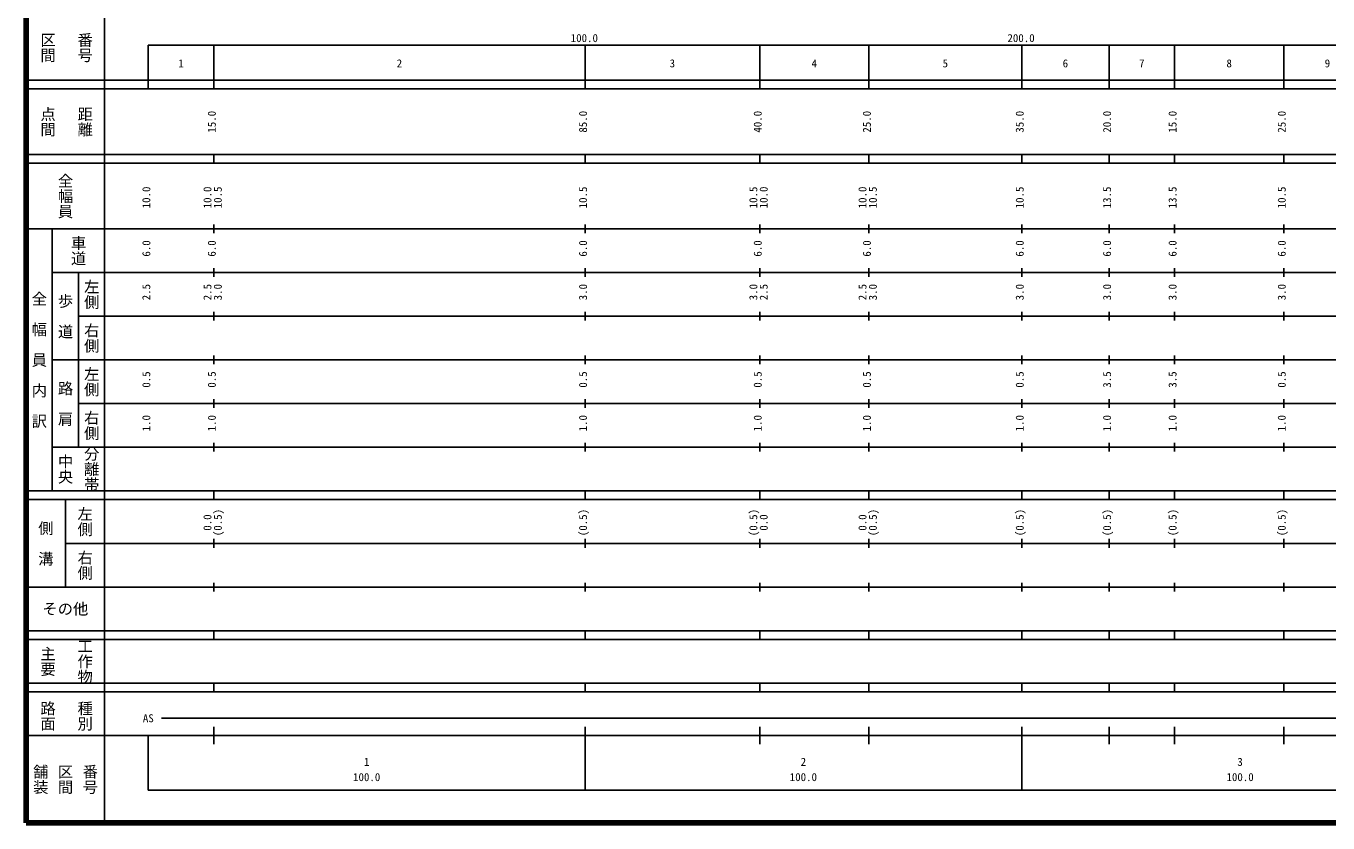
# Model space of a CAD drawing. Units: millimetres on the paper, enlarged 1000 times. Extents: x 40000 to 680000, y 20000 to 380000.
# Drawn here: x 40000 to 338123, y 20000 to 202409 of the extents above; entities that cross this region are included whole.
import ezdxf
from ezdxf.enums import TextEntityAlignment as Align

# ---------------------------------------------------------------- set-up
doc = ezdxf.new("R2010")
doc.units = ezdxf.units.MM
doc.header["$LTSCALE"] = 1000
doc.layers.add('M-TTL', color=2, linetype='Continuous', lineweight=140)
doc.layers.add('M-TTL-BAND', color=7, linetype='Continuous', lineweight=25)
doc.styles.add('@ＭＳ ゴシック', font='')
doc.styles.add('ＭＳ ゴシック', font='')
doc.styles.get('@ＭＳ ゴシック').set_extended_font_data('@MS Gothic')
doc.styles.get('ＭＳ ゴシック').set_extended_font_data('MS Gothic')

msp = doc.modelspace()

# ---------------------------------------------------------------- linework, layer by layer
at = {"layer": 'M-TTL'}
for p, q in [((40000, 380000), (40000, 20000)), ((40000, 20000), (680000, 20000))]:
    msp.add_line(p, q, dxfattribs=at)
at = {"layer": 'M-TTL-BAND'}
for p, q in [((58000, 370000), (58000, 20000)), ((68000, 198000), (579000, 198000)), ((68000, 198000), (68000, 188000)), ((83000, 188000), (83000, 198000)), ((168000, 188000), (168000, 198000)), ((168000, 188000), (168000, 198000)), ((208000, 188000), (208000, 198000)), ((233000, 188000), (233000, 198000)), ((268000, 188000), (268000, 198000)), ((268000, 188000), (268000, 198000)), ((288000, 188000), (288000, 198000)), ((303000, 188000), (303000, 198000)), ((328000, 188000), (328000, 198000)), ((40000, 190000), (579000, 190000)), ((40000, 188000), (579000, 188000)), ((40000, 173000), (579000, 173000)), ((83000, 171000), (83000, 173000)), ((168000, 171000), (168000, 173000)), ((168000, 171000), (168000, 173000)), ((208000, 171000), (208000, 173000)), ((233000, 171000), (233000, 173000)), ((268000, 171000), (268000, 173000)), ((268000, 171000), (268000, 173000)), ((288000, 171000), (288000, 173000)), ((303000, 171000), (303000, 173000)), ((328000, 171000), (328000, 173000)), ((40000, 171000), (579000, 171000)), ((40000, 156000), (579000, 156000)), ((46000, 96000), (46000, 156000)), ((83000, 155000), (83000, 157000)), ((168000, 155000), (168000, 157000)), ((168000, 155000), (168000, 157000)), ((208000, 155000), (208000, 157000)), ((233000, 155000), (233000, 157000)), ((268000, 155000), (268000, 157000)), ((268000, 155000), (268000, 157000)), ((288000, 155000), (288000, 157000)), ((303000, 155000), (303000, 157000)), ((328000, 155000), (328000, 157000)), ((83000, 145000), (83000, 147000)), ((168000, 145000), (168000, 147000)), ((168000, 145000), (168000, 147000)), ((208000, 145000), (208000, 147000)), ((233000, 145000), (233000, 147000)), ((268000, 145000), (268000, 147000)), ((268000, 145000), (268000, 147000)), ((288000, 145000), (288000, 147000)), ((303000, 145000), (303000, 147000)), ((328000, 145000), (328000, 147000)), ((46000, 146000), (579000, 146000)), ((52000, 146000), (52000, 106000)), ((52000, 136000), (579000, 136000)), ((83000, 135000), (83000, 137000)), ((168000, 135000), (168000, 137000)), ((168000, 135000), (168000, 137000)), ((208000, 135000), (208000, 137000)), ((233000, 135000), (233000, 137000)), ((268000, 135000), (268000, 137000)), ((268000, 135000), (268000, 137000)), ((288000, 135000), (288000, 137000)), ((303000, 135000), (303000, 137000)), ((328000, 135000), (328000, 137000)), ((46000, 126000), (579000, 126000)), ((83000, 125000), (83000, 127000)), ((168000, 125000), (168000, 127000)), ((168000, 125000), (168000, 127000)), ((208000, 125000), (208000, 127000)), ((233000, 125000), (233000, 127000)), ((268000, 125000), (268000, 127000)), ((268000, 125000), (268000, 127000)), ((288000, 125000), (288000, 127000)), ((303000, 125000), (303000, 127000)), ((328000, 125000), (328000, 127000)), ((83000, 115000), (83000, 117000)), ((168000, 115000), (168000, 117000)), ((168000, 115000), (168000, 117000)), ((208000, 115000), (208000, 117000)), ((233000, 115000), (233000, 117000)), ((268000, 115000), (268000, 117000)), ((268000, 115000), (268000, 117000)), ((288000, 115000), (288000, 117000)), ((303000, 115000), (303000, 117000)), ((328000, 115000), (328000, 117000)), ((52000, 116000), (579000, 116000)), ((46000, 106000), (579000, 106000)), ((83000, 105000), (83000, 107000)), ((168000, 105000), (168000, 107000)), ((168000, 105000), (168000, 107000)), ((208000, 105000), (208000, 107000)), ((233000, 105000), (233000, 107000)), ((268000, 105000), (268000, 107000)), ((268000, 105000), (268000, 107000)), ((288000, 105000), (288000, 107000)), ((303000, 105000), (303000, 107000)), ((328000, 105000), (328000, 107000)), ((40000, 96000), (579000, 96000)), ((83000, 94000), (83000, 96000)), ((168000, 94000), (168000, 96000)), ((168000, 94000), (168000, 96000)), ((208000, 94000), (208000, 96000)), ((233000, 94000), (233000, 96000)), ((268000, 94000), (268000, 96000)), ((268000, 94000), (268000, 96000)), ((288000, 94000), (288000, 96000)), ((303000, 94000), (303000, 96000)), ((328000, 94000), (328000, 96000)), ((40000, 94000), (579000, 94000)), ((49000, 94000), (49000, 74000)), ((49000, 84000), (579000, 84000)), ((83000, 83000), (83000, 85000)), ((168000, 83000), (168000, 85000)), ((168000, 83000), (168000, 85000)), ((208000, 83000), (208000, 85000)), ((233000, 83000), (233000, 85000)), ((268000, 83000), (268000, 85000)), ((268000, 83000), (268000, 85000)), ((288000, 83000), (288000, 85000)), ((303000, 83000), (303000, 85000)), ((328000, 83000), (328000, 85000)), ((83000, 73000), (83000, 75000)), ((168000, 73000), (168000, 75000)), ((168000, 73000), (168000, 75000)), ((208000, 73000), (208000, 75000)), ((233000, 73000), (233000, 75000)), ((268000, 73000), (268000, 75000)), ((268000, 73000), (268000, 75000)), ((288000, 73000), (288000, 75000)), ((303000, 73000), (303000, 75000)), ((328000, 73000), (328000, 75000)), ((40000, 74000), (579000, 74000)), ((40000, 64000), (579000, 64000)), ((83000, 62000), (83000, 64000)), ((168000, 62000), (168000, 64000)), ((168000, 62000), (168000, 64000)), ((208000, 62000), (208000, 64000)), ((233000, 62000), (233000, 64000)), ((268000, 62000), (268000, 64000)), ((268000, 62000), (268000, 64000)), ((288000, 62000), (288000, 64000)), ((303000, 62000), (303000, 64000)), ((328000, 62000), (328000, 64000)), ((40000, 62000), (579000, 62000)), ((40000, 52000), (579000, 52000)), ((83000, 50000), (83000, 52000)), ((168000, 50000), (168000, 52000)), ((168000, 50000), (168000, 52000)), ((208000, 50000), (208000, 52000)), ((233000, 50000), (233000, 52000)), ((268000, 50000), (268000, 52000)), ((268000, 50000), (268000, 52000)), ((288000, 50000), (288000, 52000)), ((303000, 50000), (303000, 52000)), ((328000, 50000), (328000, 52000)), ((40000, 50000), (579000, 50000)), ((71000, 44000), (565000, 44000)), ((83000, 38000), (83000, 42000)), ((168000, 27500), (168000, 42000)), ((168000, 27500), (168000, 42000)), ((208000, 38000), (208000, 42000)), ((233000, 38000), (233000, 42000)), ((268000, 27500), (268000, 42000)), ((268000, 27500), (268000, 42000)), ((288000, 38000), (288000, 42000)), ((303000, 38000), (303000, 42000)), ((328000, 38000), (328000, 42000)), ((40000, 40000), (579000, 40000)), ((68000, 40000), (68000, 27500)), ((68000, 27500), (579000, 27500))]:
    msp.add_line(p, q, dxfattribs=at)

# ---------------------------------------------------------------- texts
at = {"layer": 'M-TTL-BAND', "style": '@ＭＳ ゴシック'}
for s, p in [('区間', (45000, 197500)), ('番号', (53500, 197500)), ('点間', (45000, 180500)), ('距離', (53500, 180500)), ('全幅員', (49000, 163500)), ('車道', (52000, 151000)), ('左側', (55000, 141000)), ('全\u3000幅\u3000員\u3000内\u3000訳', (43000, 126000)), ('歩\u3000道', (49000, 136000)), ('右側', (55000, 131000)), ('左側', (55000, 121000)), ('路\u3000肩', (49000, 116000)), ('右側', (55000, 111000)), ('中央', (49000, 101000)), ('分離帯', (55000, 101000)), ('左側', (53500, 89000)), ('側\u3000溝', (44500, 84000)), ('右側', (53500, 79000)), ('主要', (45000, 57000)), ('工作物', (53500, 57000)), ('路面', (45000, 44500)), ('種別', (53500, 44500)), ('舗装', (43333, 30000)), ('区間', (49000, 30000)), ('番号', (54667, 30000))]:
    msp.add_text(s, height=2566, rotation=270, dxfattribs=at).set_placement(p, align=Align.MIDDLE_CENTER)
at = {"layer": 'M-TTL-BAND', "style": 'ＭＳ ゴシック'}
for s, p in [('100.0', (167844, 198195)), ('200.0', (267844, 198195)), ('1', (75500, 192405)), ('2', (125500, 192405)), ('3', (188000, 192405)), ('4', (220500, 192405)), ('5', (250500, 192405)), ('6', (278000, 192405)), ('7', (295500, 192405)), ('8', (315500, 192405)), ('9', (338000, 192405)), ('AS', (68000, 42500)), ('1', (118000, 32523)), ('2', (218000, 32523)), ('3', (318000, 32523)), ('100.0', (118000, 29033)), ('100.0', (218000, 29033)), ('100.0', (318000, 29033))]:
    msp.add_text(s, height=1833, dxfattribs=at).set_placement(p, align=Align.BOTTOM_CENTER)
for s, p in [('15.0', (84000, 180500)), ('85.0', (169000, 180500)), ('40.0', (209000, 180500)), ('25.0', (234000, 180500)), ('35.0', (269000, 180500)), ('20.0', (289000, 180500)), ('15.0', (304000, 180500)), ('25.0', (329000, 180500)), ('10.0', (69000, 163174)), ('10.0', (83000, 163174)), ('10.5', (85370, 163174)), ('10.5', (169000, 163174)), ('10.5', (208000, 163174)), ('10.0', (210370, 163174)), ('10.0', (233000, 163174)), ('10.5', (235370, 163174)), ('10.5', (269000, 163174)), ('13.5', (289000, 163174)), ('13.5', (304000, 163174)), ('10.5', (329000, 163174)), ('6.0', (69000, 151500)), ('6.0', (84000, 151500)), ('6.0', (169000, 151500)), ('6.0', (209000, 151500)), ('6.0', (234000, 151500)), ('6.0', (269000, 151500)), ('6.0', (289000, 151500)), ('6.0', (304000, 151500)), ('6.0', (329000, 151500)), ('2.5', (69000, 141500)), ('2.5', (83000, 141500)), ('3.0', (85370, 141500)), ('3.0', (169000, 141500)), ('3.0', (208000, 141500)), ('2.5', (210370, 141500)), ('2.5', (233000, 141500)), ('3.0', (235370, 141500)), ('3.0', (269000, 141500)), ('3.0', (289000, 141500)), ('3.0', (304000, 141500)), ('3.0', (329000, 141500)), ('0.5', (69000, 121500)), ('0.5', (84000, 121500)), ('0.5', (169000, 121500)), ('0.5', (209000, 121500)), ('0.5', (234000, 121500)), ('0.5', (269000, 121500)), ('3.5', (289000, 121500)), ('3.5', (304000, 121500)), ('0.5', (329000, 121500)), ('1.0', (69000, 111500)), ('1.0', (84000, 111500)), ('1.0', (169000, 111500)), ('1.0', (209000, 111500)), ('1.0', (234000, 111500)), ('1.0', (269000, 111500)), ('1.0', (289000, 111500)), ('1.0', (304000, 111500)), ('1.0', (329000, 111500)), ('0.0', (83000, 88764)), ('(0.5)', (85370, 88764)), ('(0.5)', (169000, 88764)), ('(0.5)', (208000, 88764)), ('0.0', (210370, 88764)), ('0.0', (233000, 88764)), ('(0.5)', (235370, 88764)), ('(0.5)', (269000, 88764)), ('(0.5)', (289000, 88764)), ('(0.5)', (304000, 88764)), ('(0.5)', (329000, 88764))]:
    msp.add_text(s, height=1833, rotation=90, dxfattribs=at).set_placement(p, align=Align.BOTTOM_CENTER)
msp.add_text('その他', height=2566, dxfattribs=at).set_placement((49000, 69000), align=Align.MIDDLE_CENTER)

doc.saveas('drawing.dxf')
